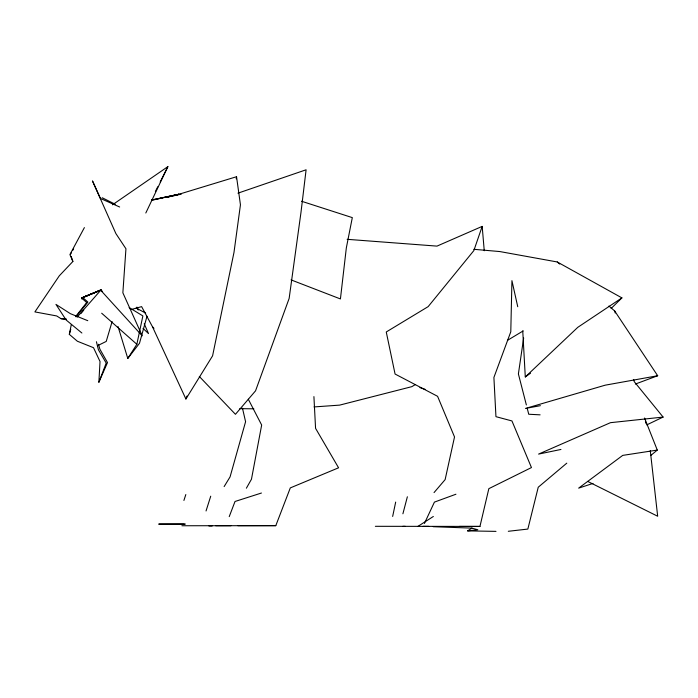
<?xml version="1.0" encoding="UTF-8"?>
<svg xmlns="http://www.w3.org/2000/svg" width="698" height="698" viewBox="0 0 698 698"><rect width="100%" height="100%" fill="white"/><g stroke="black" fill="none" stroke-linecap="round" stroke-linejoin="round"><path stroke-width="1.05" d="M98.427 344.28L99.91 349.209L107.501 362.567L98.88 382.225L100.023 361.503L93.506 347.7L77.365 341.235L69.32 334.351L71.301 324.614M523.657 337.998L518.396 373.936L526.362 404.945M236.221 178.854L236.543 176.725L179.081 194.219L167.485 197.133M392.66 516.441L395.679 502.08M118.058 326.603L127.786 358.449L136.843 344.28L142.881 315.915L129.13 307.548M459.424 526.405L479.954 526.423L488.844 488.661L531.457 467.564L511.957 420.946L495.946 416.671L493.905 377.461L510.788 331.777L511.931 280.64L517.741 306.727M402.903 513.789L407.362 496.767M147.008 316.229L139.487 343.285L127.786 358.449M69.32 334.351L70.76 329.325M112.116 321.586L106.218 341.427L97.415 345.763M206.041 510.962L210.726 496.191M183.906 500.457L185.825 494.55M347.142 239.318L436.974 246.115L482.178 226.388L473.855 250.582L428.153 306.631L386.256 331.978L395.068 374.032L437.585 396.307L454.52 436.948L445.132 479.613L434.043 492.587M131.494 309.458L141.615 306.623L152.487 326.769L185.904 399.003L187.029 395.993M98.88 382.225L106.201 363.047L98.418 349.768L96.437 341.732M229.232 516.625L235.025 501.478L261.445 493.024M181.899 525.751L275.797 525.655L290.307 487.902L338.582 467.8L315.566 428.336L313.917 396.595M424.436 523.448L434.426 502.106L455.934 494.228M145.812 212.995L167.878 166.63L112.448 204.828M155.384 191.522L157.783 186.732M160.191 181.951L167.878 166.63M84.388 227.6L69.913 254.578L72.889 261.471L59.278 275.841L34.9 311.91L56.704 315.95L61.031 318.689L66.397 319.318M70.481 254.36L71.536 252.484M72.583 250.608L73.63 248.724M246.377 488.199L251.463 479.229L261.663 425.03L248.305 399.221M224.137 486.585L230.07 476.891L245.583 421.714L242.468 408.19M185.904 399.003L212.585 355.84L233.987 252.414L240.444 204.811L236.543 176.725M77.085 317.215L100.721 290.255L102.554 291.371M75.48 316.726L86.709 302.531L81.518 297.976L101.097 289.862L85.339 296.51L81.762 298.945M76.344 316.403L87.904 302.086L82.704 297.54M80.959 313.437L83.716 310.191M611.134 308.49L621.909 297.889L557.257 261.968L499.812 251.559L473.811 249.299M522.75 330.965L525.289 376.964L577.813 327.31L621.909 297.889M566.793 463.158L538.237 487.23L527.854 529.067L508.31 531.283M650.798 455.471L657.289 450.079L644.559 418.015M525.289 376.964L530.541 373.186M495.999 531.37L467.643 530.89L471.953 528.046M417.989 526.344L433.345 516.476M507.42 340.38L523.23 330.887M415.519 384.493L411.829 386.657L339.656 405.119L314.013 406.934M646.714 424.908L663.1 417.072L634.229 381.632L633.662 379.555M83.673 297.13L101.166 289.844M83.673 297.147L101.14 290.098M81.518 297.976L100.721 290.255L142.218 335.851L122.865 292.802L125.945 248.767L115.859 233.533L92.485 180.93L100.425 198.441L119.646 207.001M635.355 384.057L657.673 375.742L614.676 310.959L608.935 306.056M237.966 193.163L306.099 169.788L300.978 212.41L289.147 298.421L255.547 390.836L235.444 414.307L199.288 376.44M593.003 483.426L578.659 488.129L622.738 455.384L657.289 450.079M167.511 197.098L181.227 194.192M153.534 199.89L179.081 194.219L151.623 199.968M151.483 200.152L179.081 194.219M560.948 449.46L538.586 454.093L610.48 422.674L663.1 417.072M540.409 405.669L525.463 408.443L605.21 385.174L657.673 375.742M467.643 530.89L477.798 529.747L471.787 528.124L433.196 526.702M208.955 525.725L212.288 525.725L208.693 525.725M185.459 524.076L158.716 524.111L184.316 524.085M215.691 525.725L230.994 525.716M237.87 525.681L275.797 525.655M423.075 526.353L428.694 526.362M375.358 526.309L479.954 526.423M402.825 526.336L405.294 526.344M239.789 408.644L253.845 408.827M540.112 414.839L528.744 414.246L527.156 408.051M61.031 318.689L66.275 319.143M301.527 201.242L352.316 217.619L346.33 247.912L340.423 298.945L291.057 279.889M419.926 387.591L425.056 389.31M87.773 320.687L70.358 313.664L55.962 304.398L66.083 319.954L81.884 333.016M587.681 481.402L657.673 516.241L650.274 450.594M102.213 197.752L115.266 204.27M136.215 308.045L145.69 313.132M557.257 261.968L559.717 264.071M101.681 313.219L136.843 344.28M143.003 328.374L148.508 333.583L144.224 323.776M152.487 326.769L153.97 328.348M136.939 307.094L138.221 310.043M71.17 256.393L72.889 261.471M614.676 310.959L615.252 313.036M645.449 421.138L645.79 423.241M482.178 226.388L484.255 250.748"/></g></svg>
